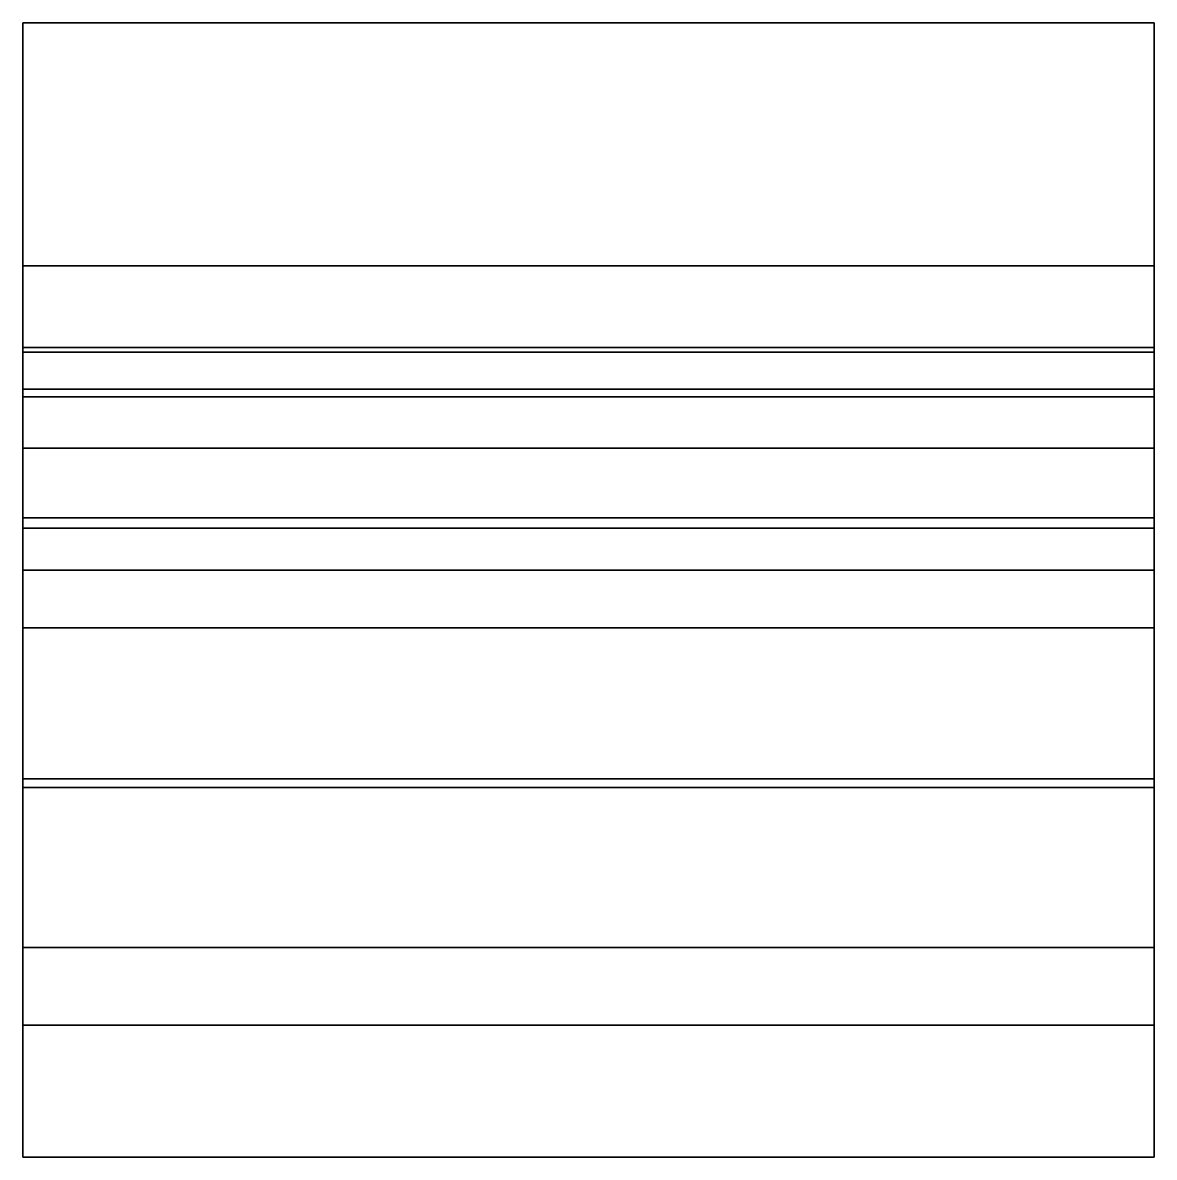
# Model space of a CAD drawing. Extents: x -12.5 to 12.6, y -25.2 to 0.
import ezdxf

# ---------------------------------------------------------------- set-up
doc = ezdxf.new("R2010")
doc.units = 0
doc.layers.add('METAL', color=190, linetype='CONTINUOUS')

msp = doc.modelspace()

# ---------------------------------------------------------------- meshes
at = {"layer": 'METAL'}
mesh = msp.add_polyface(dxfattribs=at)
corners = [(-12.5, 0, -13.358), (-12.5, 0, -13.358), (-12.5, 0, -24.54), (-12.5, 0, -24.54), (-12.5, 0, 20.185), (-12.5, 0, 20.185), (-12.5, 0, 20.185), (-12.5, 0, 9.004), (-12.5, 0, 9.004), (-12.5, 0, -2.177), (-12.5, 0, -2.177), (12.592, 0, -13.358), (12.592, 0, -13.358), (12.592, 0, -24.54), (12.592, 0, -24.54), (12.592, 0, -2.177), (12.592, 0, -2.177), (12.592, 0, 20.185), (12.592, 0, 20.185), (12.592, 0, 20.185), (12.592, 0, 9.004), (12.592, 0, 9.004), (-12.5, -5.394, -25.756), (-12.5, -5.394, -25.756), (12.592, -5.394, -25.756), (12.592, -5.394, -25.756), (-12.5, -7.205, 9.004), (-12.5, -7.205, 9.004), (12.592, -7.205, 9.004), (12.592, -7.205, 9.004), (-12.5, -7.308, 20.185), (-12.5, -7.308, 20.185), (-12.5, -7.308, 20.185), (12.592, -7.308, 20.185), (12.592, -7.308, 20.185), (12.592, -7.308, 20.185), (-12.5, -8.123, -2.177), (-12.5, -8.123, -2.177), (12.592, -8.123, -2.177), (12.592, -8.123, -2.177), (-12.5, -8.294, -35.905), (-12.5, -8.294, -35.905), (12.592, -8.294, -35.905), (12.592, -8.294, -35.905), (-12.5, -9.432, -13.358), (-12.5, -9.432, -13.358), (12.592, -9.432, -13.358), (12.592, -9.432, -13.358), (-12.5, -10.98, -24.54), (-12.5, -10.98, -24.54), (12.592, -10.98, -24.54), (12.592, -10.98, -24.54), (-12.5, -11.204, -25.756), (-12.5, -11.204, -25.756), (12.592, -11.204, -25.756), (12.592, -11.204, -25.756), (-12.5, -12.136, -47.27), (-12.5, -12.136, -47.27), (12.592, -12.136, -47.27), (12.592, -12.136, -47.27), (-12.5, -13.416, -35.905), (-12.5, -13.416, -35.905), (12.592, -13.416, -35.905), (12.592, -13.416, -35.905), (-12.5, -16.765, -58.635), (-12.5, -16.765, -58.635), (12.592, -16.765, -58.635), (12.592, -16.765, -58.635), (-12.5, -16.96, -47.27), (-12.5, -16.96, -47.27), (12.592, -16.96, -47.27), (12.592, -16.96, -47.27), (-12.5, -20.504, -58.635), (-12.5, -20.504, -58.635), (12.592, -20.504, -58.635), (12.592, -20.504, -58.635), (-12.5, -22.226, -70), (-12.5, -22.226, -70), (-12.5, -22.226, -70), (12.592, -22.226, -70), (12.592, -22.226, -70), (12.592, -22.226, -70), (-12.5, -25.157, -70), (-12.5, -25.157, -70), (-12.5, -25.157, -70), (12.592, -25.157, -70), (12.592, -25.157, -70), (12.592, -25.157, -70)]
mesh.append_faces([[corners[k] for k in face] for face in [(56, 58, 66, 64), (71, 69, 73, 75), (78, 80, 85, 83), (67, 59, 70, 74), (18, 6, 31, 33), (10, 36, 26, 8), (9, 15, 11, 0), (39, 37, 45, 47), (12, 16, 38, 46), (57, 68, 60, 41), (22, 24, 42, 40), (40, 42, 58, 56), (79, 76, 64, 66), (55, 53, 61, 63), (63, 61, 69, 71), (84, 87, 75, 73), (43, 25, 54, 62), (59, 43, 62, 70), (74, 86, 81, 67), (77, 82, 72, 65), (65, 72, 68, 57), (52, 23, 41, 60), (2, 13, 24, 22), (51, 49, 53, 55), (25, 14, 50, 54), (48, 3, 23, 52), (3, 48, 44, 1), (1, 44, 36, 10), (30, 5, 8, 26), (4, 17, 20, 7), (7, 20, 15, 9), (13, 2, 0, 11), (35, 32, 27, 29), (29, 27, 37, 39), (49, 51, 47, 45), (21, 19, 34, 28), (16, 21, 28, 38), (46, 50, 14, 12)]])

doc.saveas('drawing.dxf')
